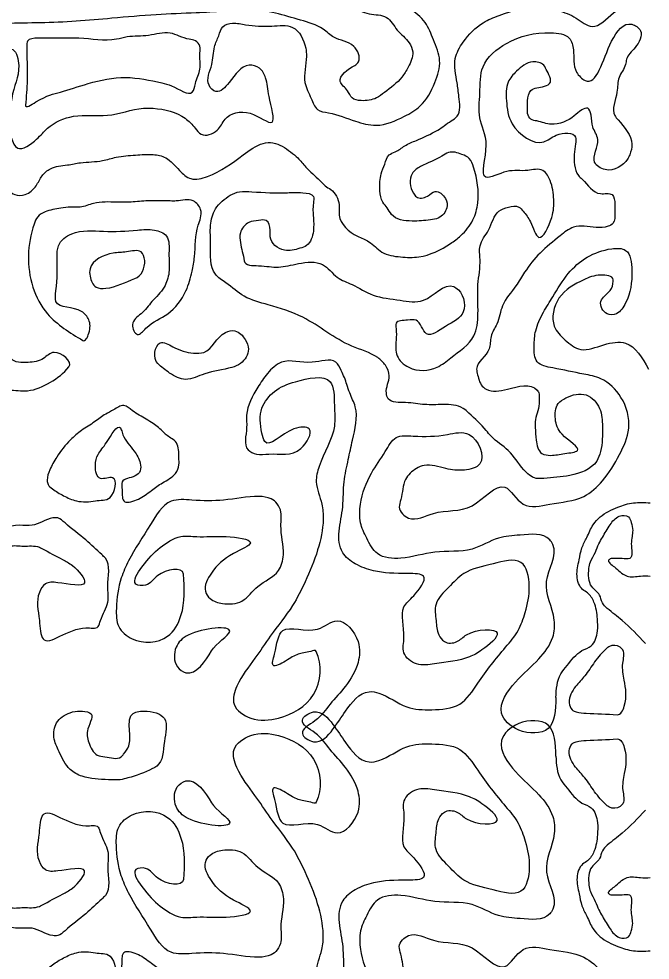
# Model space of a CAD drawing. Header units: millimetres. Extents: x 14385 to 129787, y 107826 to 186798.
# Drawn here: x 20058 to 20580, y 119305 to 120084 of the extents above; entities that cross this region are included whole.
import ezdxf

# ---------------------------------------------------------------- set-up
doc = ezdxf.new("R2010")
doc.units = ezdxf.units.MM
doc.header["$LTSCALE"] = 1000
doc.layers.add('FF-DB', color=144, linetype='Continuous')

msp = doc.modelspace()

# ---------------------------------------------------------------- linework, layer by layer
at = {"layer": 'FF-DB', "color": 250}
for points in [[(19857.88, 119844.98), (19841.94, 119873.64), (19840.88, 119887.44), (19832.38, 119911.86), (19835.56, 119926.72), (19850.44, 119932.03), (19873.81, 119924.6), (19886.56, 119915.04), (19877, 119901.24), (19866.38, 119900.18), (19854.69, 119901.24), (19847.25, 119902.3), (19849.38, 119884.26), (19861.06, 119882.13), (19872.75, 119882.13), (19891.88, 119882.13), (19905.69, 119892.75), (19912.06, 119904.43), (19912.06, 119922.47), (19905.69, 119935.21), (19894, 119941.58), (19882.31, 119942.64), (19868.5, 119945.83), (19857.88, 119952.2), (19851.5, 119953.26), (19845.13, 119955.38), (19840.88, 119961.75), (19836.63, 119970.25), (19840.88, 119986.17), (19836.63, 120014.83), (19827.06, 120027.57), (19818.22, 120043.24), (19801.09, 120051.42), (19780.23, 120049.93), (19766.82, 120048.45), (19752.67, 120042.49), (19740.75, 120039.51), (19728.08, 120035.05), (19711.7, 120035.05), (19700.52, 120038.77), (19690.84, 120051.42), (19684.88, 120058.12), (19679.67, 120062.59), (19672.96, 120071.52), (19672.22, 120076.73), (19676.69, 120087.15), (19683.39, 120095.34), (19696.05, 120099.8), (19709.46, 120101.29), (19722.87, 120098.31), (19724.36, 120092.36), (19717.66, 120075.98), (19724.36, 120064.82), (19737.02, 120064.08), (19746.71, 120072.26), (19753.54, 120089.64), (19750.03, 120101.34), (19750.03, 120117.13), (19746.41, 120128.1), (19747.24, 120139.17), (19749.7, 120154.34), (19756.32, 120169.07), (19753.02, 120179.78), (19753.02, 120203.67), (19750.55, 120217.67), (19749.72, 120231.68), (19750.55, 120240.74), (19758.79, 120252.27), (19764.57, 120259.69), (19768.69, 120267.1), (19774.46, 120275.34), (19779.41, 120282.75), (19786.83, 120283.58), (19799.2, 120285.23), (19810.74, 120283.58), (19817.34, 120279.46), (19834.65, 120268.75), (19837.95, 120264.63), (19837.95, 120242.39), (19832.18, 120219.32), (19810.74, 120206.14), (19800.85, 120204.49), (19795.9, 120206.96), (19792.6, 120220.97), (19794.25, 120234.15), (19800.85, 120241.56), (19804.14, 120244.86), (19811.56, 120258.04), (19793.42, 120251.45), (19783.53, 120244.03), (19769.51, 120226.73), (19769.51, 120213.55), (19772.81, 120198.72), (19790.13, 120186.37), (19794.25, 120181.42), (19791.78, 120166.59), (19785.18, 120160.83), (19778.58, 120145.17), (19776.11, 120136.11), (19774.46, 120127.05), (19771.16, 120117.16), (19766.22, 120104.81), (19765.39, 120097.39), (19765.39, 120085.04), (19765.39, 120072.68), (19793.42, 120069.38), (19818.98, 120069.38), (19838.77, 120067.74), (19861.86, 120071.03), (19875.88, 120084.21), (19883.3, 120101.51), (19882.47, 120130.35), (19882.47, 120135.29), (19886.6, 120153.41), (19890.72, 120169.07), (19894.02, 120178.13), (19897.31, 120186.37), (19900.61, 120192.13), (19903.91, 120197.9), (19915.45, 120206.14), (19920.4, 120208.61), (19931.12, 120211.9), (19949.26, 120211.9), (19961.63, 120204.49), (19979.77, 120200.37), (19992.13, 120189.66), (19997.08, 120171.54), (19998.73, 120155.06), (19990.49, 120136.94), (19983.07, 120124.58), (19954.21, 120118.81), (19937.72, 120123.76), (19934.42, 120139.41), (19944.31, 120155.06), (19951.73, 120164.95), (19958.33, 120170.71), (19959.15, 120175.66), (19946.79, 120178.95), (19936.89, 120177.3), (19924.52, 120175.66), (19913.81, 120164.95), (19908.86, 120155.06), (19908.86, 120130.35), (19908.86, 120122.93), (19913.81, 120109.75), (19922.05, 120100.69), (19918.75, 120085.86), (19911.33, 120079.27), (19889.89, 120068.56), (19879.18, 120056.2), (19863.51, 120044.67), (19860.21, 120033.96), (19859.39, 120011.71), (19862.68, 120001.83), (19866.81, 119992.77), (19875.88, 119982.88), (19886.6, 119976.29), (19902.26, 119969.7), (19911.33, 119968.05), (19929.47, 119973), (19950.08, 119982.88), (19958.33, 119991.12), (19964.93, 120005.95), (19968.22, 120029.84), (19974, 120041.37), (19986.36, 120053.73), (19997.08, 120057.85), (20019.34, 120058.67), (20041.61, 120058.67), (20053.15, 120058.67), (20058.1, 120045.49), (20052.33, 120018.31), (20049.03, 120007.6), (20034.19, 120015.83), (20027.59, 120028.19), (20011.92, 120029.02), (19998.73, 120020.78), (19997.08, 120007.6), (20006.98, 119996.06), (20029.24, 119995.24), (20046.55, 119996.06), (20057.27, 119977.11), (20072.94, 119984.53), (20082.01, 119993.59), (20103.45, 120003.48), (20131.48, 120004.3), (20161.16, 120010.07), (20169.41, 120010.07), (20195.79, 120001.83), (20204.04, 119993.59), (20208.98, 119988.65), (20222.18, 119991.94), (20228.77, 120001.01), (20249.39, 120005.95), (20267.53, 119998.53), (20265.12, 120019.99), (20262.27, 120035.39), (20257.13, 120043.38), (20248.57, 120045.66), (20232.01, 120031.4), (20221.17, 120023.99), (20215.46, 120029.12), (20217.74, 120046.23), (20220.03, 120061.06), (20223.45, 120070.18), (20226.88, 120077.6), (20234.87, 120080.45), (20245.71, 120079.31), (20267.4, 120078.17), (20284.53, 120077.03), (20295.38, 120059.92), (20295.95, 120053.07), (20294.8, 120031.4), (20299.94, 120018.28), (20305.08, 120009.16), (20314.21, 120006.3), (20336.48, 119999.46), (20353.6, 119996.04), (20377, 120003.45), (20390.13, 120012.01), (20402.12, 120031.4), (20406.12, 120049.65), (20400.98, 120066.76), (20394.13, 120081.02), (20381, 120092.43), (20362.16, 120099.84), (20351.89, 120106.69), (20350.18, 120116.95), (20353.65, 120143.69), (20358.22, 120156.46), (20362.38, 120186.19), (20359.23, 120191.24), (20352.91, 120197.55), (20351.64, 120198.18), (20343.43, 120200.08), (20335.85, 120200.08), (20328.9, 120200.08), (20319.42, 120200.71), (20311.84, 120199.45), (20308.68, 120197.55), (20319.42, 120188.08), (20328.26, 120181.77), (20331.42, 120177.98), (20332.06, 120166.62), (20332.06, 120158.41), (20325.11, 120145.15), (20315, 120139.47), (20301.1, 120140.73), (20287.2, 120145.78), (20279.61, 120149.57), (20273.29, 120156.52), (20270.77, 120162.83), (20270.77, 120177.35), (20272.03, 120186.19), (20275.19, 120195.66), (20277.72, 120203.23), (20287.83, 120215.86), (20302.36, 120223.44), (20316.89, 120232.91), (20324.47, 120236.69), (20335.85, 120239.22), (20344.06, 120236.69), (20353.54, 120234.17), (20369.97, 120225.96), (20374.39, 120222.17), (20375.65, 120219.65), (20376.92, 120214.6), (20378.18, 120205.76), (20379.44, 120193.76), (20379.44, 120182.4), (20379.44, 120177.35), (20378.81, 120160.3), (20378.18, 120149.57), (20376.92, 120131.26), (20376.92, 120124.32), (20380.08, 120117.38), (20388.92, 120112.33), (20412.3, 120106.01), (20421.15, 120103.49), (20439.47, 120104.12), (20469.17, 120107.91), (20481.8, 120114.85), (20489.39, 120124.32), (20493.18, 120134.42), (20493.18, 120149.57), (20491.28, 120161.57), (20484.33, 120181.77), (20489.63, 120179.62), (20499.15, 120189.93), (20499.95, 120193.11), (20495.98, 120198.66), (20488.83, 120201.04), (20481.69, 120201.83), (20472.95, 120204.21), (20468.19, 120205.01), (20467.4, 120215.32), (20476.13, 120227.22), (20487.8, 120245.46), (20490.16, 120250.16), (20490.94, 120256.43), (20492.51, 120261.91), (20491.72, 120267.4), (20485.45, 120272.88), (20479.96, 120275.23), (20476.04, 120278.36), (20465.07, 120281.49), (20457.23, 120284.63), (20461.93, 120273.66), (20468.99, 120261.91), (20468.99, 120254.08), (20451.74, 120253.3), (20441.55, 120254.86), (20433.71, 120261.91), (20428.22, 120271.31), (20428.22, 120284.63), (20432.14, 120294.81), (20434.49, 120297.16), (20447.04, 120311.26), (20456.45, 120319.88), (20467.42, 120320.66), (20475.26, 120320.66), (20487.8, 120320.66), (20494.07, 120315.96), (20494.07, 120305.78), (20494.07, 120297.16), (20500.35, 120289.33), (20512.11, 120288.54), (20512.11, 120275.23), (20512.11, 120254.86), (20512.11, 120235.28), (20507.4, 120231.36), (20502.7, 120217.26), (20502.7, 120207.08), (20511.32, 120201.6), (20517.59, 120194.55), (20520.73, 120181.23), (20520.73, 120177.32), (20520.73, 120172.62), (20510.54, 120156.95), (20507.4, 120146.77), (20520.73, 120129.54), (20525.43, 120120.92), (20540.33, 120121.7), (20548.17, 120131.1), (20552.87, 120138.15), (20559.14, 120148.34), (20568.55, 120153.82), (20580.18, 120153.82)], [(19857.88, 119844.98), (19874.74, 119839.76), (19891.36, 119840.13), (19905.09, 119841.57), (19917.38, 119845.9), (19924.97, 119852.76), (19931.83, 119865.76), (19936.53, 119880.2), (19943.03, 119893.92), (19954.23, 119909.08), (19962.18, 119933.63), (19981.68, 119949.6), (19991.21, 119955.5), (19998.48, 119962.3), (20008.01, 119963.21), (20018.45, 119959.12), (20026.62, 119955.5), (20037.52, 119951.87), (20045.24, 119946.42), (20054.77, 119938.71), (20063.4, 119938.71), (20072.48, 119945.97), (20077.47, 119954.13), (20084.29, 119960.03), (20098.36, 119963.21), (20109.26, 119965.02), (20127.42, 119966.84), (20138.77, 119969.56), (20154.66, 119971.37), (20169.19, 119971.83), (20179.63, 119969.1), (20190.98, 119958.67), (20200.51, 119951.87), (20214.13, 119953.68), (20243.69, 119971.47), (20260.28, 119981.01), (20268.32, 119981.51), (20282.89, 119973.98), (20288.92, 119968.96), (20295.46, 119961.43), (20307.02, 119950.38), (20311.54, 119945.86), (20316.06, 119942.85), (20323.1, 119930.3), (20323.1, 119921.76), (20338.17, 119904.19), (20347.72, 119899.67), (20358.28, 119891.13), (20373.85, 119887.11), (20388.93, 119887.11), (20415.06, 119898.16), (20423.61, 119904.69), (20433.66, 119917.74), (20437.68, 119931.8), (20434.16, 119961.43), (20430.64, 119968.46), (20424.61, 119971.97), (20413.56, 119973.48), (20408.03, 119970.47), (20390.44, 119961.93), (20383.4, 119955.9), (20384.41, 119939.84), (20386.92, 119936.82), (20395.97, 119937.33), (20402.5, 119941.34), (20411.04, 119935.32), (20412.05, 119927.79), (20405.01, 119919.25), (20398.48, 119917.74), (20383.4, 119916.74), (20366.32, 119922.26), (20362.8, 119927.79), (20359.28, 119932.31), (20356.77, 119941.85), (20356.77, 119949.38), (20357.77, 119955.9), (20360.79, 119963.94), (20364.31, 119971.47), (20369.33, 119973.98), (20377.37, 119979), (20386.92, 119983.52), (20404.51, 119992.06), (20415.57, 119999.59), (20420.59, 120003.61), (20422.1, 120019.67), (20420.59, 120031.22), (20419.08, 120051.31), (20425.62, 120064.87), (20442.2, 120080.93), (20455.27, 120086.96), (20491.23, 120093.54), (20503.86, 120091.02), (20519.02, 120084.71), (20532.28, 120077.77), (20549.96, 120089.13), (20563.22, 120099.22), (20580.18, 120129.66)], [(20502.23, 119522.39), (20495.83, 119496.78), (20471.47, 119495.49), (20457.37, 119509.58), (20468.91, 119535.2), (20488.13, 119554.41), (20499.67, 119572.34), (20500.95, 119586.43), (20494.54, 119618.45), (20499.67, 119649.19), (20497.11, 119653.03), (20472.75, 119656.87), (20454.81, 119654.31), (20433.01, 119645.34), (20402.25, 119642.78), (20374.05, 119637.66), (20354.82, 119641.5), (20345.85, 119654.31), (20340.72, 119667.12), (20340.72, 119682.49), (20349.69, 119708.1), (20361.23, 119726.03), (20370.2, 119737.56), (20384.3, 119738.84), (20412.51, 119740.12), (20430.45, 119740.12), (20439.42, 119715.79), (20426.61, 119710.66), (20411.22, 119711.94), (20393.28, 119714.5), (20386.87, 119711.94), (20377.9, 119702.98), (20374.05, 119686.33), (20372.77, 119679.92), (20380.46, 119670.96), (20400.97, 119674.8), (20433.01, 119681.2), (20459.93, 119696.57), (20475.32, 119682.49), (20497.11, 119682.49), (20525.31, 119688.89), (20540.69, 119701.7), (20554.79, 119723.47), (20562.48, 119745.24), (20556.07, 119770.86), (20539.41, 119786.23), (20525.31, 119790.07), (20499.67, 119795.19), (20486.85, 119800.32), (20484.29, 119813.12), (20485.57, 119825.93), (20491.98, 119841.3), (20499.67, 119854.11), (20512.49, 119873.32), (20548.38, 119893.81), (20559.92, 119892.53), (20565.04, 119875.88), (20559.92, 119848.98), (20552.23, 119840.02), (20544.54, 119840.02), (20539.41, 119850.27), (20547.1, 119859.23), (20549.66, 119866.92), (20549.66, 119868.2), (20539.41, 119872.04), (20525.31, 119868.2), (20504.8, 119852.83), (20500.95, 119829.77), (20509.93, 119818.25), (20522.74, 119810.56), (20541.97, 119814.4), (20559.92, 119815.68), (20578.83, 119794.25)], [(20502.23, 119522.39), (20506.3, 119541.99), (20511.54, 119548.98), (20523.78, 119561.21), (20531.36, 119565.29), (20536.61, 119577.52), (20536.61, 119587.42), (20533.69, 119601.39), (20528.45, 119608.96), (20524.37, 119611.87), (20519.7, 119622.94), (20521.45, 119636.33), (20523.78, 119646.23), (20527.86, 119654.97), (20533.11, 119665.45), (20538.94, 119671.86), (20553.51, 119680.01), (20566.33, 119683.5), (20580.18, 119683.5)], [(20576.24, 119567.03), (20557, 119586.25), (20544.77, 119596.15), (20540.69, 119600.81), (20538.35, 119607.22), (20531.94, 119614.2), (20529.61, 119629.35), (20530.78, 119634.59), (20534.86, 119642.74), (20537.77, 119649.73), (20540.69, 119654.97), (20547.1, 119665.45), (20554.67, 119672.44), (20562.25, 119671.86), (20564.58, 119667.2), (20565.75, 119660.79), (20564.58, 119649.73), (20563.42, 119637.5), (20557, 119637.5), (20550.01, 119637.5), (20548.85, 119637.5), (20545.93, 119636.33), (20550.59, 119630.51), (20555.26, 119626.43), (20561.08, 119622.94), (20572.16, 119622.94), (20580.18, 119622.94)], [(20051.93, 119593.22), (20013.51, 119585.14), (20001.38, 119601.3), (19999.36, 119606.35), (19997.34, 119638.67), (19998.35, 119640.69), (20012.5, 119658.87), (20031.71, 119659.88), (20059.01, 119664.93), (20069.11, 119664.93), (20086.3, 119671), (20090.34, 119671), (20096.41, 119666.96), (20113.59, 119652.81), (20126.74, 119640.69), (20129.77, 119637.66), (20131.79, 119614.43), (20131.79, 119601.3), (20125.73, 119586.15), (20123.7, 119581.1), (20113.59, 119580.09), (20078.21, 119571), (20075.18, 119586.15), (20075.18, 119609.38), (20080.23, 119616.45), (20090.34, 119617.46), (20112.58, 119617.46), (20102.47, 119631.6), (20094.39, 119636.65), (20077.2, 119645.74), (20075.18, 119646.75), (20062.04, 119647.76), (20050.92, 119647.76), (20042.83, 119643.72), (20031.71, 119634.63), (20023.62, 119630.59), (20020.59, 119626.55), (20020.59, 119621.5), (20044.85, 119611.4), (20051.93, 119593.22)]]:
    msp.add_spline(points, degree=3, dxfattribs=at)
for points, start_tangent, end_tangent in [([(20335.94, 120045.64), (20323.95, 120032.16), (20329.94, 120024.68), (20333.69, 120018.69), (20341.18, 120016.44), (20353.91, 120018.69), (20360.66, 120023.18), (20374.89, 120035.91), (20380.13, 120044.14), (20383.88, 120056.86), (20380.88, 120064.35), (20371.14, 120074.83), (20362.16, 120085.31), (20347.92, 120088.3), (20320.95, 120105.52), (20304.47, 120118.99), (20282.75, 120129.47), (20262.52, 120135.45), (20253.53, 120136.2), (20236.3, 120131.71), (20226.56, 120128.72), (20201.84, 120122.73), (20191.35, 120123.48), (20162.14, 120127.22), (20141.16, 120129.47), (20126.18, 120123.48), (20104.46, 120123.48), (20078.99, 120122.73), (20065.5, 120117.49), (20049.02, 120121.98), (20016.81, 120120.48), (19996.58, 120113), (19968.11, 120100.28), (19941.9, 120066.59), (19914.93, 120054.62), (19895.45, 120047.88), (19882.71, 120041.14), (19881.22, 120035.16), (19881.22, 120021.68), (19891.7, 119992.49), (19897.7, 119988), (19920.17, 119982.01), (19932.91, 119982.76), (19943.39, 119996.23), (19942.64, 120018.69), (19942.64, 120042.64), (19962.12, 120056.86), (19980.1, 120067.34), (20026.55, 120077.82), (20047.52, 120080.07), (20075.99, 120080.81), (20135.17, 120084.56), (20171.88, 120087.55), (20204.84, 120089.05), (20227.31, 120090.55), (20249.79, 120092.04), (20290.99, 120083.06), (20309.72, 120075.58), (20318.71, 120068.84), (20335.19, 120061.35), (20338.93, 120048.63), (20335.94, 120045.64)], (-0.898865, -0.438226), (-0.898865, -0.438226)), ([(20244.54, 119883.91), (20241.36, 119898.98), (20241.36, 119906.92), (20248.51, 119915.64), (20256.45, 119917.23), (20262.8, 119917.23), (20265.98, 119909.3), (20265.98, 119903.74), (20269.95, 119896.6), (20277.89, 119892.63), (20290.59, 119894.22), (20296.15, 119896.6), (20301.71, 119908.5), (20301.71, 119919.61), (20301.71, 119931.51), (20301.71, 119937.07), (20292.98, 119940.24), (20280.27, 119940.24), (20250.89, 119941.03), (20240.57, 119941.03), (20226.27, 119933.1), (20220.71, 119926.75), (20216.74, 119913.26), (20216.74, 119897.39), (20220.71, 119872.8), (20229.45, 119865.66), (20244.54, 119854.55), (20264.39, 119847.41), (20292.98, 119837.1), (20333.47, 119813.29), (20354.91, 119803.77), (20361.27, 119797.43), (20364.44, 119788.7), (20362.06, 119774.42), (20363.65, 119769.66), (20377.94, 119766.48), (20393.82, 119764.9), (20408.91, 119764.9), (20425.59, 119761.72), (20430.35, 119757.76), (20444.64, 119743.47), (20448.62, 119738.71), (20462.91, 119726.81), (20475.61, 119710.94), (20485.94, 119703.8), (20492.29, 119703.8), (20513.73, 119706.18), (20535.96, 119718.08), (20539.14, 119726.02), (20540.73, 119746.65), (20538.35, 119761.72), (20527.23, 119772.83), (20510.55, 119770.45), (20504.2, 119765.69), (20501.82, 119752.99), (20507.38, 119740.3), (20520.08, 119726.81), (20509.76, 119724.43), (20497.85, 119722.85), (20490.7, 119724.43), (20485.94, 119735.54), (20485.14, 119745.85), (20485.14, 119750.61), (20486.73, 119757.76), (20488.32, 119765.69), (20488.32, 119769.66), (20488.32, 119772.04), (20488.32, 119773.62), (20486.73, 119776.8), (20462.11, 119777.59), (20444.64, 119777.59), (20442.26, 119779.18), (20437.5, 119789.49), (20436.7, 119794.25), (20447.03, 119810.91), (20448.62, 119821.23), (20453.38, 119831.54), (20458.14, 119846.62), (20469.26, 119863.28), (20476.41, 119874.39), (20489.11, 119890.25), (20505.79, 119904.54), (20516.91, 119911.68), (20525.64, 119912.47), (20545.49, 119912.47), (20549.46, 119914.85), (20551.05, 119923.58), (20551.05, 119930.72), (20548.67, 119938.65), (20539.14, 119939.45), (20524.05, 119951.35), (20520.88, 119954.52), (20517.7, 119963.25), (20518.49, 119980.7), (20518.49, 119986.26), (20502.61, 119987.84), (20492.29, 119982.29), (20466.08, 119997.36), (20461.36, 120016.4), (20462.76, 120031.77), (20469.76, 120040.86), (20483.05, 120048.55), (20492.14, 120045.75), (20494.94, 120040.86), (20497.74, 120034.57), (20497.74, 120031.77), (20492.84, 120028.28), (20481.65, 120024.78), (20478.85, 120016.4), (20478.85, 120012.9), (20478.85, 120005.91), (20481.65, 120001.02), (20486.54, 119999.62), (20498.44, 119996.83), (20517.32, 120003.82), (20523.62, 120008.71), (20528.52, 120010.11), (20531.31, 120004.51), (20532.71, 119994.73), (20536.91, 119984.25), (20534.29, 119965.44), (20543.08, 119959.3), (20561.54, 119968.08), (20563.3, 119971.59), (20565.05, 119980.37), (20553.63, 120000.57), (20550.99, 120004.08), (20552.75, 120023.41), (20554.51, 120035.7), (20559.78, 120046.24), (20560.66, 120050.63), (20567.69, 120060.29), (20572.09, 120074.34), (20565.05, 120079.61), (20548.35, 120065.56), (20526.38, 120033.07), (20519.35, 120040.09), (20516.71, 120058.53), (20513.2, 120068.19), (20498.25, 120072.58), (20461.34, 120063.8), (20442, 120044.48), (20439.36, 120022.53), (20439.36, 120002.33), (20444.64, 119979.49), (20444.35, 119953.04), (20461.64, 119957.79), (20478.92, 119958.66), (20491.45, 119958.66), (20495.33, 119954.77), (20497.5, 119950.45), (20500.52, 119934.48), (20498.79, 119919.81), (20488.18, 119903.25), (20481.23, 119916.26), (20475.16, 119924.93), (20471.69, 119928.4), (20463.01, 119928.4), (20455.2, 119924.93), (20446.52, 119909.32), (20439.57, 119896.31), (20439.57, 119885.04), (20437.84, 119864.22), (20437.84, 119839.94), (20434.37, 119821.73), (20415.27, 119803.52), (20403.99, 119795.72), (20380.55, 119795.72), (20371.01, 119805.25), (20370.14, 119818.26), (20370.14, 119827.8), (20370.14, 119832.14), (20379.69, 119834.74), (20386.63, 119834.74), (20395.31, 119823.47), (20410.93, 119829.54), (20425.69, 119841.68), (20419.61, 119861.62), (20417.88, 119862.49), (20392.71, 119851.22), (20373.61, 119851.22), (20351.04, 119855.55), (20333.69, 119864.22), (20321.54, 119870.29), (20309.38, 119880.7), (20289.42, 119881.57), (20272.8, 119878.65), (20256.44, 119879.83), (20244.54, 119883.91)], (-0.14442, 0.989517), (-0.14442, 0.989517)), ([(20063.73, 120012.64), (20065.14, 120033.48), (20065.14, 120042.32), (20064.79, 120055.03), (20064.79, 120061.74), (20065.49, 120065.63), (20073.98, 120068.1), (20089.54, 120068.1), (20107.92, 120068.1), (20138.92, 120067.25), (20147.79, 120069.15), (20165.53, 120070.42), (20183.27, 120072.32), (20190.88, 120069.79), (20199.12, 120067.25), (20204.18, 120065.99), (20207.99, 120061.56), (20207.99, 120055.86), (20207.99, 120042.56), (20204.18, 120030.53), (20201.65, 120023.57), (20184.54, 120028.64), (20176.31, 120031.17), (20146.52, 120035.6), (20115.48, 120030.53), (20092.67, 120023.57), (20072.39, 120015.34), (20063.73, 120012.64)], (0.089025, 0.996029), (0.089025, 0.996029)), ([(20111.03, 119817.95), (20081.9, 119840.03), (20069.85, 119862.11), (20070.85, 119914.3), (20073.87, 119920.32), (20079.89, 119924.34), (20092.95, 119927.35), (20100.99, 119928.35), (20109.02, 119928.35), (20120.07, 119931.36), (20139.16, 119932.37), (20149.2, 119932.37), (20163.27, 119933.37), (20183.36, 119933.37), (20188.38, 119933.37), (20202.44, 119933.37), (20208.47, 119926.35), (20208.47, 119919.32), (20206.46, 119913.3), (20203.45, 119887.2), (20201.44, 119875.16), (20196.42, 119859.1), (20181.35, 119840.03), (20163.27, 119827.99), (20156.24, 119822.97), (20152.22, 119831), (20159.25, 119840.03), (20168.29, 119850.07), (20178.33, 119862.11), (20182.35, 119874.16), (20182.35, 119890.21), (20180.34, 119904.27), (20170.3, 119909.28), (20156.24, 119909.28), (20128.11, 119908.28), (20101.99, 119906.27), (20090.94, 119896.24), (20089.94, 119887.2), (20088.93, 119859.1), (20088.93, 119850.07), (20110.03, 119842.04), (20116.05, 119835.01), (20116.05, 119823.97), (20111.03, 119817.95)], (-0.849457, 0.527658), (-0.849457, 0.527658)), ([(20154.23, 119869.14), (20130.12, 119861.11), (20122.08, 119862.11), (20117.06, 119871.14), (20117.06, 119877.17), (20136.15, 119890.21), (20147.19, 119891.22), (20159.25, 119891.22), (20162.26, 119884.19), (20154.23, 119869.14)], (-0.938753, -0.344589), (-0.938753, -0.344589)), ([(20173.04, 119798.89), (20182.91, 119791), (20196.07, 119785.74), (20211.87, 119790.34), (20234.25, 119795.61), (20241.49, 119798.89), (20248.08, 119810.73), (20245.44, 119818.63), (20236.89, 119825.86), (20228.99, 119824.54), (20211.21, 119808.1), (20202.66, 119807.44), (20185.54, 119812.71), (20175.01, 119815.99), (20173.04, 119798.89)], (0.735661, -0.67735), (0.735661, -0.67735)), ([(20099.53, 119796.01), (20084.3, 119783.32), (20065.26, 119776.35), (20050.02, 119776.98), (20040.5, 119776.98), (20033.52, 119778.25), (20028.44, 119782.69), (20026.53, 119789.67), (20026.53, 119796.64), (20027.8, 119800.45), (20036.05, 119808.06), (20046.21, 119808.69), (20051.29, 119802.99), (20065.89, 119799.81), (20078.59, 119802.99), (20087.47, 119808.06), (20099.53, 119796.01)], (-0.620247, -0.784406), (-0.620247, -0.784406)), ([(20304.12, 119560.62), (20301.82, 119524.96), (20273.03, 119505.4), (20250.01, 119505.4), (20236.19, 119516.91), (20238.5, 119531.86), (20253.46, 119554.87), (20266.13, 119573.27), (20284.55, 119598.58), (20294.91, 119618.14), (20305.27, 119644.59), (20309.87, 119669.9), (20308.72, 119682.55), (20304.12, 119700.96), (20306.42, 119713.61), (20319.09, 119746.97), (20319.09, 119764.23), (20315.63, 119783.78), (20286.85, 119783.78), (20269.58, 119775.73), (20259.22, 119761.92), (20259.22, 119741.22), (20261.52, 119734.32), (20285.7, 119744.67), (20298.36, 119744.67), (20291.45, 119728.57), (20264.97, 119723.96), (20254.61, 119723.96), (20247.71, 119727.42), (20246.55, 119745.82), (20246.55, 119756.17), (20255.76, 119779.18), (20263.82, 119790.68), (20275.34, 119799.89), (20300.66, 119799.89), (20320.24, 119799.89), (20324.84, 119792.98), (20329.45, 119781.48), (20331.75, 119774.58), (20336.35, 119763.08), (20334.05, 119735.47), (20330.6, 119719.36), (20327.14, 119700.96), (20325.99, 119680.25), (20325.99, 119642.29), (20336.35, 119633.09), (20351.32, 119627.34), (20380.1, 119625.04), (20392.77, 119622.74), (20384.71, 119606.63), (20376.65, 119597.43), (20376.65, 119572.12), (20376.65, 119559.47), (20387.01, 119550.27), (20401.98, 119550.27), (20430.76, 119556.02), (20441.12, 119561.77), (20453.79, 119575.57), (20428.46, 119574.42), (20420.4, 119568.67), (20410.04, 119568.67), (20405.43, 119574.42), (20403.13, 119585.93), (20403.13, 119599.73), (20413.49, 119613.53), (20426.15, 119625.04), (20450.33, 119633.09), (20473.36, 119634.24), (20480.27, 119614.68), (20476.81, 119592.83), (20471.06, 119577.87), (20460.69, 119564.07), (20437.67, 119534.16), (20422.7, 119516.91), (20399.68, 119512.31), (20378.95, 119514.61), (20355.93, 119526.11), (20347.87, 119527.26), (20328.3, 119511.16), (20317.93, 119496.2), (20301.82, 119485.85), (20292.61, 119492.75), (20302.97, 119503.1), (20315.63, 119516.91), (20328.3, 119531.86), (20338.66, 119551.42), (20338.66, 119568.67), (20321.39, 119585.93), (20305.27, 119579.02), (20276.49, 119577.87), (20269.58, 119558.32), (20268.43, 119549.12), (20278.79, 119552.57), (20289.15, 119558.32), (20299.51, 119560.62), (20304.12, 119560.62)], (0.452862, -0.891581), (0.452862, -0.891581)), ([(20121.54, 119685.18), (20105.89, 119685.18), (20095.22, 119689.44), (20085.97, 119695.13), (20082.41, 119698.69), (20081.7, 119702.24), (20083.83, 119710.77), (20089.52, 119721.44), (20100.91, 119735.66), (20110.16, 119743.48), (20120.83, 119750.59), (20130.08, 119756.99), (20136.49, 119760.54), (20145.02, 119764.09), (20152.14, 119759.83), (20163.52, 119752.72), (20169.22, 119749.16), (20177.76, 119742.06), (20179.89, 119739.92), (20187.72, 119734.23), (20190.56, 119722.86), (20190.56, 119720.73), (20190.56, 119715.04), (20187.72, 119707.93), (20177.04, 119700.11), (20167.79, 119693.71), (20157.12, 119686.6), (20150.72, 119684.47), (20145.74, 119684.47), (20143.6, 119694.42), (20143.6, 119700.82), (20154.27, 119705.8), (20158.54, 119710.06), (20158.54, 119716.46), (20153.56, 119726.41), (20144.31, 119739.92), (20143.6, 119742.06), (20142.18, 119745.61), (20130.79, 119733.52), (20123.68, 119723.57), (20121.54, 119714.33), (20125.81, 119703.66), (20135.77, 119704.37), (20133.64, 119688.02), (20121.54, 119685.18)], (-0.978735, -0.205131), (-0.978735, -0.205131)), ([(20194.29, 119624.41), (20192.28, 119590.18), (20181.2, 119573.07), (20151.98, 119571.06), (20140.9, 119581.12), (20138.88, 119596.22), (20142.91, 119621.39), (20148.96, 119635.48), (20167.09, 119665.67), (20184.22, 119684.8), (20201.34, 119685.81), (20227.54, 119685.81), (20256.75, 119688.83), (20266.83, 119686.81), (20271.86, 119682.79), (20274.89, 119675.74), (20274.89, 119664.67), (20276.9, 119640.51), (20272.87, 119627.42), (20255.75, 119614.34), (20242.65, 119602.26), (20226.53, 119600.25), (20216.46, 119604.27), (20212.43, 119610.31), (20217.46, 119625.41), (20235.6, 119641.52), (20249.7, 119650.58), (20229.55, 119655.61), (20205.37, 119655.61), (20192.28, 119655.61), (20175.15, 119646.55), (20160.04, 119630.44), (20155, 119616.35), (20163.06, 119615.35), (20173.14, 119623.4), (20194.29, 119624.41)], (0.075678, -0.997132), (0.075678, -0.997132)), ([(20217.46, 119560.99), (20196.31, 119542.87), (20189.26, 119547.91), (20188.25, 119564.01), (20198.32, 119574.08), (20232.57, 119577.1), (20217.46, 119560.99)], (-0.512711, -0.858561), (-0.512711, -0.858561)), ([(20552.92, 119508.22), (20527.28, 119509.38), (20519.12, 119510.55), (20515.62, 119512.29), (20513.29, 119518.12), (20518.54, 119531.51), (20526.11, 119540.25), (20534.27, 119551.89), (20544.18, 119562.96), (20546.51, 119564.7), (20555.26, 119564.12), (20557.59, 119561.79), (20557.59, 119550.73), (20558.75, 119536.75), (20558.75, 119515.21), (20552.92, 119508.22)], (-0.997977, 0.063572), (-0.997977, 0.063572))]:
    msp.add_spline(points, degree=3, dxfattribs=dict(at, start_tangent=start_tangent, end_tangent=end_tangent))
for points, knots in [([(20116.77, 119509.84), (20111.74, 119511.75), (20100.9, 119511.53), (20088.07, 119503.04), (20086.1, 119488.93), (20092.19, 119476.24), (20098.03, 119463.13), (20113.61, 119454.87), (20128.17, 119454.78), (20140.99, 119453.85), (20153.37, 119457.08), (20163.4, 119460.63), (20177.65, 119468.3), (20177.34, 119485.08), (20183.35, 119507.19), (20164.53, 119512.38), (20148.67, 119509.68), (20149.78, 119494.68), (20150.5, 119483.43), (20146.09, 119476.77), (20140.46, 119470.49), (20131.65, 119473.44), (20120.61, 119474.14), (20115.61, 119485.29), (20113.34, 119496.09), (20120.95, 119508.26), (20116.77, 119509.84)], [0, 0, 0, 0, 5.941472, 11.10639, 15.562117, 20.21563, 26.59188, 30.75639, 38.83074, 42.447282, 44.828831, 52.840211, 54.346158, 62.184002, 69.152884, 75.773583, 79.534604, 84.754585, 89.149994, 92.160691, 93.256204, 98.164376, 100.545925, 105.200216, 109.337994, 114.269158, 114.269158, 114.269158, 114.269158]), ([(20304.12, 119435.7), (20309.51, 119446.32), (20306.97, 119475.08), (20277.13, 119492.02), (20251.71, 119494.03), (20232.83, 119481.42), (20239.24, 119459.34), (20252.85, 119443.27), (20267.39, 119420.23), (20283.77, 119400.89), (20296.09, 119376.39), (20305.73, 119352.89), (20310.58, 119330.8), (20309.24, 119311.57), (20302.41, 119297.49), (20307.86, 119274.98), (20321, 119255.41), (20318.61, 119232.01), (20319.65, 119204.68), (20288.35, 119211.36), (20269.52, 119218.62), (20256.34, 119235.09), (20257.89, 119249.9), (20262.83, 119270.51), (20279.39, 119250.32), (20304.15, 119248.83), (20289.85, 119276.21), (20270.27, 119271.06), (20255.6, 119273.44), (20242.89, 119267.86), (20247.51, 119252.78), (20245.3, 119235.48), (20253.85, 119219.79), (20263.33, 119205.34), (20277.78, 119191.63), (20297.91, 119199.85), (20318.88, 119191.52), (20325.7, 119204.79), (20329.04, 119213.13), (20332.03, 119223.45), (20339.89, 119237.64), (20334.58, 119257.43), (20330.57, 119277.61), (20326.14, 119296.08), (20327.34, 119321.21), (20317.74, 119349.23), (20336.68, 119364.44), (20355.68, 119371.04), (20372.26, 119371.3), (20399.13, 119371.3), (20385.94, 119389.64), (20371.72, 119400.78), (20378.77, 119420.04), (20374.07, 119437.78), (20387.25, 119448.43), (20406.71, 119445.1), (20426.39, 119443.3), (20442.34, 119434.39), (20464.69, 119415.57), (20430.23, 119417.42), (20421.36, 119428.85), (20410, 119429.56), (20404.05, 119420.65), (20403.22, 119409.85), (20401.01, 119394.7), (20413.77, 119382.88), (20427.43, 119367.82), (20448.49, 119364.27), (20476.23, 119355.82), (20482.01, 119383.32), (20477.67, 119401.39), (20471.83, 119419.39), (20456.01, 119437.47), (20440.38, 119457.18), (20424.5, 119482.77), (20400.38, 119484.35), (20376.59, 119483.77), (20362.13, 119471.03), (20341.77, 119467.17), (20328.71, 119483.86), (20318.79, 119499.82), (20305.51, 119515.24), (20287.09, 119502.34), (20306.46, 119492.56), (20315.07, 119479.11), (20329.52, 119464.32), (20339.67, 119446.81), (20341.17, 119425.51), (20323.17, 119403.67), (20303.21, 119423.68), (20272.95, 119410.32), (20271.63, 119432.79), (20265.6, 119450.8), (20280.35, 119443.27), (20288.5, 119437.1), (20296.63, 119436.98), (20303.42, 119434.33), (20304.12, 119435.7)], [0, 0, 0, 0, 13.146263, 25.947783, 34.418776, 41.032546, 46.598875, 56.696113, 64.915239, 76.430674, 84.57243, 95.02567, 104.488776, 109.163117, 116.142918, 120.874476, 134.001631, 140.349508, 147.655117, 158.243862, 165.253809, 171.603617, 179.221065, 181.89779, 191.5735, 196.232545, 202.679251, 212.566878, 216.378825, 219.2196, 226.003899, 229.812628, 238.929521, 244.096671, 249.518958, 258.837048, 266.037403, 269.089873, 273.648317, 276.325041, 280.883491, 291.075363, 297.134766, 304.024025, 311.653238, 325.618564, 330.716875, 336.615596, 347.238114, 351.973414, 358.598532, 363.098772, 372.408987, 377.064098, 382.162409, 387.668552, 398.466645, 402.826485, 409.718206, 419.045901, 422.688377, 426.500325, 429.21097, 433.526834, 438.605132, 444.95494, 451.24905, 460.623937, 469.105494, 476.735406, 484.875831, 490.770842, 497.120657, 511.00675, 519.409913, 528.048384, 535.719117, 545.188378, 548.183278, 557.5078, 564.200885, 571.248416, 575.482632, 580.871257, 587.76299, 594.97223, 603.113995, 609.461863, 618.442923, 624.893382, 635.49058, 643.120498, 646.532421, 650.550225, 654.910069, 658.81485, 660.509045, 660.509045, 660.509045, 660.509045]), ([(20502.23, 119473.93), (20502, 119484.23), (20501.54, 119504.03), (20471.54, 119504.44), (20450.65, 119485.23), (20468.66, 119459.3), (20487.14, 119444.35), (20500.52, 119426.8), (20502.43, 119403.4), (20487.21, 119379), (20505.08, 119354.87), (20493.38, 119337.17), (20474.23, 119339.62), (20452.84, 119340.69), (20431.41, 119354.86), (20402.35, 119351.09), (20377.99, 119360.11), (20353.99, 119358.08), (20346.02, 119342.44), (20339.42, 119329.02), (20340.38, 119309.68), (20347.74, 119289.04), (20360.33, 119273.06), (20368.58, 119256.14), (20389.87, 119258.18), (20408.47, 119257.85), (20434.31, 119250.79), (20447.15, 119281.51), (20425.45, 119286.66), (20410.58, 119284.91), (20396.73, 119279.8), (20384.95, 119284.89), (20375.23, 119293.83), (20375.69, 119306.6), (20371.06, 119318.15), (20383.14, 119330.43), (20404.93, 119316.72), (20432.9, 119323.14), (20458.65, 119288.48), (20473.9, 119319.58), (20499.99, 119312.27), (20523.61, 119311.38), (20543.02, 119293.61), (20554.63, 119274.09), (20565.55, 119250.39), (20558.65, 119225.36), (20542.61, 119209.54), (20521.24, 119205.53), (20504.78, 119202), (20484.49, 119198.33), (20484.1, 119182.82), (20484.93, 119169.11), (20491.46, 119155.27), (20501.18, 119140.01), (20514.53, 119116.86), (20536.74, 119102.22), (20563.74, 119101.78), (20566.03, 119125.42), (20563.48, 119142.42), (20554.36, 119157.09), (20542.58, 119157.78), (20536.05, 119144.5), (20547.7, 119138.84), (20549.58, 119131.75), (20549.87, 119124.76), (20536.55, 119123.31), (20522.51, 119129.01), (20502.4, 119140.19), (20497.07, 119165.16), (20509.64, 119178.37), (20523.83, 119189.19), (20541.12, 119181.21), (20564.95, 119177.31), (20573.55, 119192.66), (20578.83, 119202.07)], [0, 0, 0, 0, 9.714163, 18.686587, 26.019564, 36.354883, 46.354404, 54.198393, 59.402803, 71.416044, 82.880681, 84.579998, 93.650859, 100.31991, 108.988777, 120.345894, 130.890486, 138.10405, 143.857175, 148.932552, 154.586751, 164.571851, 172.415831, 177.789856, 182.998604, 193.384085, 199.98622, 209.527903, 214.606403, 220.284954, 226.954005, 229.493252, 234.159704, 240.446328, 242.848976, 247.194624, 254.871194, 266.893809, 278.297468, 285.971283, 293.988176, 304.62709, 311.990871, 321.533975, 330.029142, 339.743304, 348.083186, 353.459724, 363.077814, 368.156314, 372.961606, 377.696976, 383.823116, 389.319237, 397.815813, 413.020696, 417.290997, 423.700244, 433.773271, 438.118912, 440.948413, 445.163502, 449.50915, 452.489423, 452.960602, 456.989375, 462.365914, 471.79467, 480.39314, 485.767155, 491.265464, 498.479043, 505.097971, 515.615753, 515.615753, 515.615753, 515.615753]), ([(20552.92, 119488.1), (20544.39, 119487.56), (20533.04, 119487.41), (20520.52, 119486.47), (20514.53, 119484.06), (20511.87, 119475.18), (20517.55, 119465.02), (20527.09, 119455.78), (20534.03, 119443.96), (20541.11, 119435.97), (20547.9, 119430.15), (20554.04, 119430.67), (20559.81, 119436.33), (20556.31, 119446.92), (20559.27, 119462.15), (20561.79, 119475.72), (20555.95, 119488.3), (20552.92, 119488.1)], [0, 0, 0, 0, 9.444279, 12.476613, 13.914761, 16.222473, 21.514408, 25.768506, 31.000244, 36.464373, 37.536158, 40.7596, 41.972041, 46.042616, 51.202231, 59.129132, 62.476838, 62.476838, 62.476838, 62.476838]), ([(20502.23, 119473.93), (20502.65, 119466.96), (20503.24, 119456.94), (20513.53, 119445.24), (20520.43, 119435.51), (20533.74, 119431.44), (20537.15, 119419.74), (20536.7, 119407.51), (20535.08, 119396.33), (20529.94, 119387.76), (20521.96, 119383.65), (20518.38, 119372.61), (20521.42, 119361.15), (20523.15, 119350.05), (20528.42, 119340.85), (20531.98, 119331.38), (20540.6, 119322.18), (20552.29, 119316.35), (20566.42, 119311.98), (20575.53, 119312.53), (20580.18, 119312.82)], [0, 0, 0, 0, 7.365159, 10.57974, 16.94505, 20.11035, 25.005807, 28.647894, 33.900246, 37.288615, 39.132619, 43.549866, 48.519209, 52.26092, 55.807773, 60.120005, 63.306135, 69.448746, 74.338028, 79.432916, 79.432916, 79.432916, 79.432916]), ([(20217.46, 119435.33), (20212.7, 119443.3), (20202.33, 119459.12), (20185.96, 119447.27), (20186.38, 119431.53), (20201.02, 119417.09), (20248.47, 119412.58), (20221.24, 119429.01), (20217.46, 119435.33)], [0, 0, 0, 0, 10.247265, 13.434568, 19.371109, 24.610302, 37.260354, 45.385095, 45.385095, 45.385095, 45.385095]), ([(20051.93, 119403.1), (20037.78, 119410.23), (20016.35, 119421.04), (20003.05, 119399.47), (19996.12, 119381.85), (19992.67, 119366.49), (20001.54, 119349.53), (20009.38, 119333.17), (20035.4, 119339.09), (20052.83, 119329.88), (20072.12, 119332.82), (20081.32, 119325.44), (20091.6, 119324.88), (20100.25, 119333.16), (20112.81, 119342.11), (20123.24, 119352.55), (20134.89, 119362.86), (20130.37, 119378.7), (20133.54, 119396.47), (20126.37, 119405.96), (20123.97, 119417.91), (20103.09, 119412.14), (20076.68, 119438.22), (20075.45, 119406.08), (20071.64, 119391.74), (20079.98, 119378.01), (20093.69, 119378.74), (20120.98, 119384.84), (20104.38, 119364.97), (20091.81, 119358.28), (20082.27, 119353.32), (20071.98, 119347.75), (20062.67, 119349.28), (20051.42, 119347.26), (20040.89, 119353.17), (20033.94, 119361.87), (20024.32, 119364.31), (20020, 119369.5), (20020.35, 119383.18), (20048.77, 119378.45), (20050.98, 119395.74), (20051.93, 119403.1)], [0, 0, 0, 0, 14.441736, 21.875848, 23.87717, 35.791373, 36.622414, 45.09873, 52.174726, 62.386646, 66.105725, 72.809743, 74.297374, 76.978524, 85.166125, 91.743271, 93.320473, 101.899402, 106.730106, 112.734067, 114.735381, 118.472978, 131.912475, 137.596928, 146.14356, 149.341039, 153.078635, 161.260574, 167.655516, 171.163253, 178.315699, 179.147172, 183.996216, 188.087186, 191.413069, 196.697061, 200.02294, 201.881474, 203.739438, 213.407811, 220.585258, 220.585258, 220.585258, 220.585258]), ([(20194.29, 119371.92), (20195.16, 119383.31), (20196.13, 119401.89), (20181.62, 119428.57), (20155.29, 119429.87), (20138.8, 119416.04), (20138.58, 119396.32), (20140.93, 119377.96), (20151.56, 119354.48), (20165.15, 119334.55), (20179.99, 119308.76), (20204.83, 119310.95), (20228.54, 119311.64), (20250.18, 119306.41), (20265.95, 119308.26), (20272.62, 119313.47), (20275.9, 119321.65), (20273.65, 119336.15), (20278.78, 119351.96), (20273.55, 119372.88), (20255.21, 119379.41), (20244.58, 119396.21), (20228.12, 119397.14), (20216.89, 119393.69), (20209.64, 119383.54), (20219.21, 119366.95), (20230.14, 119356.42), (20259.32, 119343.99), (20224.76, 119339.38), (20209.67, 119341.56), (20189.83, 119339.11), (20173.28, 119350.47), (20162.69, 119361.38), (20149.7, 119380.83), (20166.33, 119382.21), (20171.62, 119369.72), (20193.76, 119364.88), (20194.29, 119371.92)], [0, 0, 0, 0, 12.612334, 20.112402, 30.885959, 36.393568, 41.997452, 51.373146, 57.014277, 69.972724, 79.417365, 85.728834, 95.365044, 106.170375, 109.949877, 112.322236, 115.142801, 119.21621, 128.134498, 133.171628, 141.10084, 147.655284, 153.631321, 157.622588, 160.293624, 166.149225, 175.071693, 181.238562, 188.878769, 197.773733, 202.591838, 209.719585, 217.844333, 223.349913, 226.337931, 231.082669, 238.874544, 238.874544, 238.874544, 238.874544]), ([(20576.24, 119429.29), (20570.06, 119422.57), (20560.3, 119411.96), (20547.15, 119402.49), (20539.89, 119395.73), (20539.07, 119387.66), (20528.9, 119381.74), (20528.92, 119370.13), (20530.74, 119360.43), (20535.02, 119354.2), (20537.3, 119346.96), (20541.8, 119339.55), (20546.44, 119331.37), (20552.84, 119323.03), (20562.64, 119322.87), (20564.81, 119329.63), (20566.55, 119337.13), (20563.17, 119345.86), (20567.01, 119360.6), (20556.47, 119358.4), (20551.91, 119358.93), (20548.23, 119358.74), (20543.29, 119360.45), (20551.12, 119365.92), (20555.06, 119369.97), (20562.24, 119375.02), (20571.2, 119373.04), (20577.52, 119373.28), (20580.18, 119373.38)], [0, 0, 0, 0, 10.002627, 15.794043, 18.072282, 20.580149, 24.069081, 29.704977, 31.680255, 35.034223, 37.81969, 40.025881, 44.546327, 48.338358, 51.134048, 53.0506, 55.445943, 59.539045, 64.058482, 66.417121, 68.990182, 69.419029, 70.573581, 73.318106, 75.596596, 78.096616, 82.170624, 85.121297, 85.121297, 85.121297, 85.121297]), ([(20121.54, 119311.14), (20116.44, 119312.21), (20106.99, 119312.44), (20095.23, 119307.14), (20087.61, 119302.51), (20082.12, 119298.32), (20081.27, 119292.25), (20084.03, 119284.38), (20090.26, 119272.96), (20099.12, 119261.75), (20110.16, 119252.41), (20120.52, 119246.28), (20128.88, 119239.67), (20136.94, 119235.82), (20144.92, 119230.02), (20153.56, 119238.23), (20161.59, 119242.35), (20170.54, 119247.84), (20175.97, 119252.23), (20181.29, 119258.14), (20189.81, 119261.19), (20190.63, 119270.32), (20190.52, 119276.76), (20191.03, 119281.95), (20187.49, 119290.73), (20177.3, 119295.62), (20167.42, 119302.82), (20159.02, 119309.34), (20151.62, 119311.89), (20142.92, 119312.93), (20144.28, 119303.02), (20141.92, 119292.78), (20153.2, 119292.36), (20159.5, 119286.53), (20158.69, 119277.96), (20153.08, 119268.24), (20145.64, 119260.78), (20143.47, 119253.84), (20140.81, 119245.09), (20131.22, 119263.96), (20123.41, 119271.32), (20120.64, 119282.05), (20123.38, 119296.32), (20140.94, 119286.92), (20136.64, 119312.55), (20125.6, 119310.29), (20121.54, 119311.14)], [0, 0, 0, 0, 5.75905, 9.987675, 13.982574, 15.832819, 17.166531, 20.401937, 24.849195, 31.55045, 36.006754, 40.724739, 44.862634, 47.55723, 50.959886, 54.011998, 58.949999, 61.418986, 65.506628, 66.616788, 70.176271, 74.490144, 75.274803, 77.367231, 80.184578, 85.052448, 89.190335, 93.908334, 96.391533, 98.223963, 101.968987, 104.322974, 108.655474, 110.875775, 113.229762, 117.324424, 123.347466, 124.174649, 125.58332, 131.69178, 136.193018, 139.682734, 143.908758, 147.582922, 153.649707, 158.221211, 158.221211, 158.221211, 158.221211])]:
    msp.add_open_spline(points, degree=3, knots=knots, dxfattribs=at)

doc.saveas('drawing.dxf')
